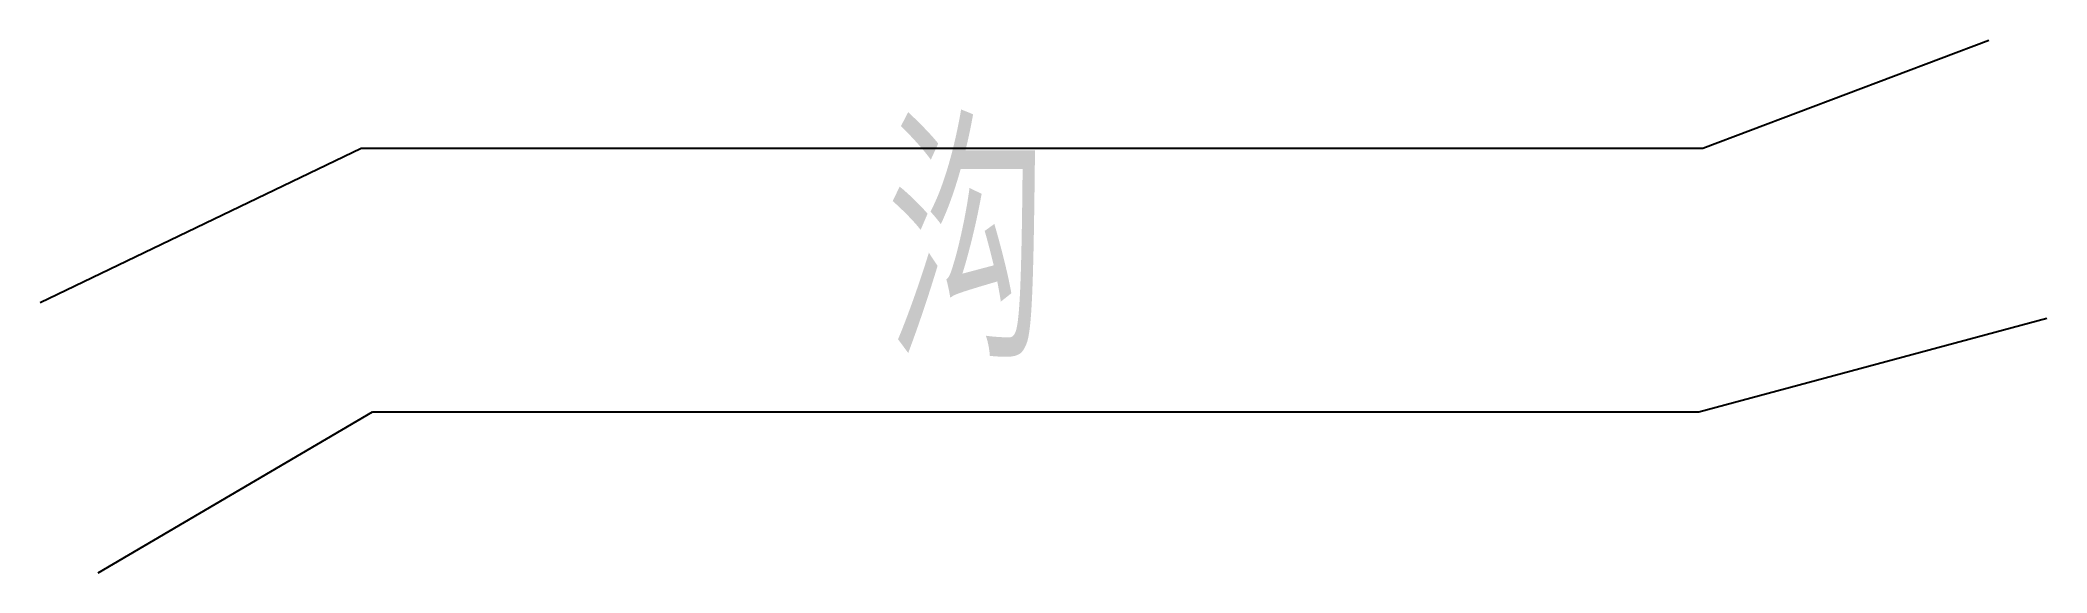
# Model space of a CAD drawing. Header units: millimetres. Extents: x -0.188 to 0.221, y -0.06 to 0.048.
import ezdxf

# ---------------------------------------------------------------- set-up
doc = ezdxf.new("R2010")
doc.units = ezdxf.units.MM
doc.styles.get("Standard").update_dxf_attribs({"font": 'txt', "bigfont": 'gbcbig.shx'})

msp = doc.modelspace()

# ---------------------------------------------------------------- linework, layer by layer
for points in [[(0.1505, 0.02621), (0.20875, 0.04822)], [(-0.18799, -0.00526), (-0.12266, 0.02621)], [(-0.12266, 0.02621), (0.1505, 0.02621)], [(0.14971, -0.02752), (0.22056, -0.00841)], [(-0.17619, -0.06032), (-0.1203, -0.02752)], [(-0.1203, -0.02752), (0.14971, -0.02752)]]:
    msp.add_lwpolyline(points)

# ---------------------------------------------------------------- texts
msp.add_text('沟', height=0.04563).set_placement((-0.0156, -0.01628))

doc.saveas('drawing.dxf')
